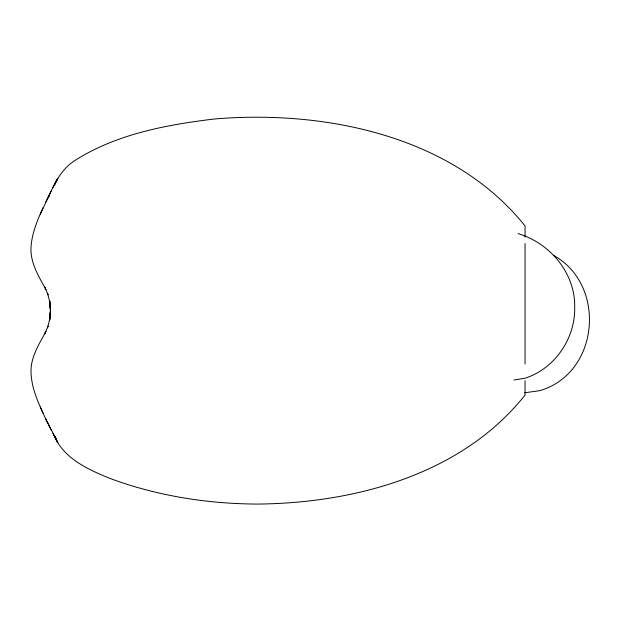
<?xml version="1.0" encoding="UTF-8"?>
<svg xmlns="http://www.w3.org/2000/svg" width="621" height="621" viewBox="0 0 621 621"><rect width="100%" height="100%" fill="white"/><g stroke="black" fill="none" stroke-linecap="round" stroke-linejoin="round"><path stroke-width="0.93" d="M43.253 413.563C36.794 399.544 30.491 384.655 31.05 368.913C31.85 355.08 39.643 343.258 45.954 331.373L44.805 333.819L48.027 326.134L47.514 327.787L49.719 319.178L50.456 310.5L49.688 300.991L50.549 310.5L49.688 320.009L50.456 310.5L49.719 301.822L47.514 293.213L48.027 294.866L44.805 287.181L45.954 289.627C38.618 276.174 29.715 262.124 31.089 246.11C32.222 232.487 37.555 219.71 43.253 207.437M49.719 319.178L50.549 310.5L49.719 301.822M525.048 237.206L525.048 225.92C452.6 135.549 324.643 109.715 214.392 118.999C166.086 124.813 115.91 134.175 74.357 160.847C61.2 169.479 54.174 183.824 48.127 197.788L49.245 195.444L40.202 214.16M54.539 184.949L57.761 178.32L52.886 187.682M45.69 202.089L51.186 190.973M54.081 185.648L57.419 179.034M514.009 379.99L524.341 378.336A33.309 32.812 -51 0 0 527.625 377.335C555.865 366.957 575.209 337.739 574.689 307.768C575.667 273.527 550.152 243.098 518.038 233.605M524.729 392.782L539.602 390.679A33.309 32.812 -51 0 0 542.894 389.67C599.948 370.007 605.894 283.952 553.35 255.27M40.202 406.84L45.69 418.911L56.519 439.87L54.081 435.352C63.435 458.314 87.825 469.336 109.257 478.154C156.593 495.837 207.197 503.872 257.637 504.066C355.235 503.15 461.97 474.405 525.048 395.08L525.048 380.665M45.69 418.911L51.186 430.027M52.886 433.318L57.761 442.68L54.539 436.051M54.081 435.352L57.419 441.966M525.048 243.564L525.048 364.022"/></g></svg>
